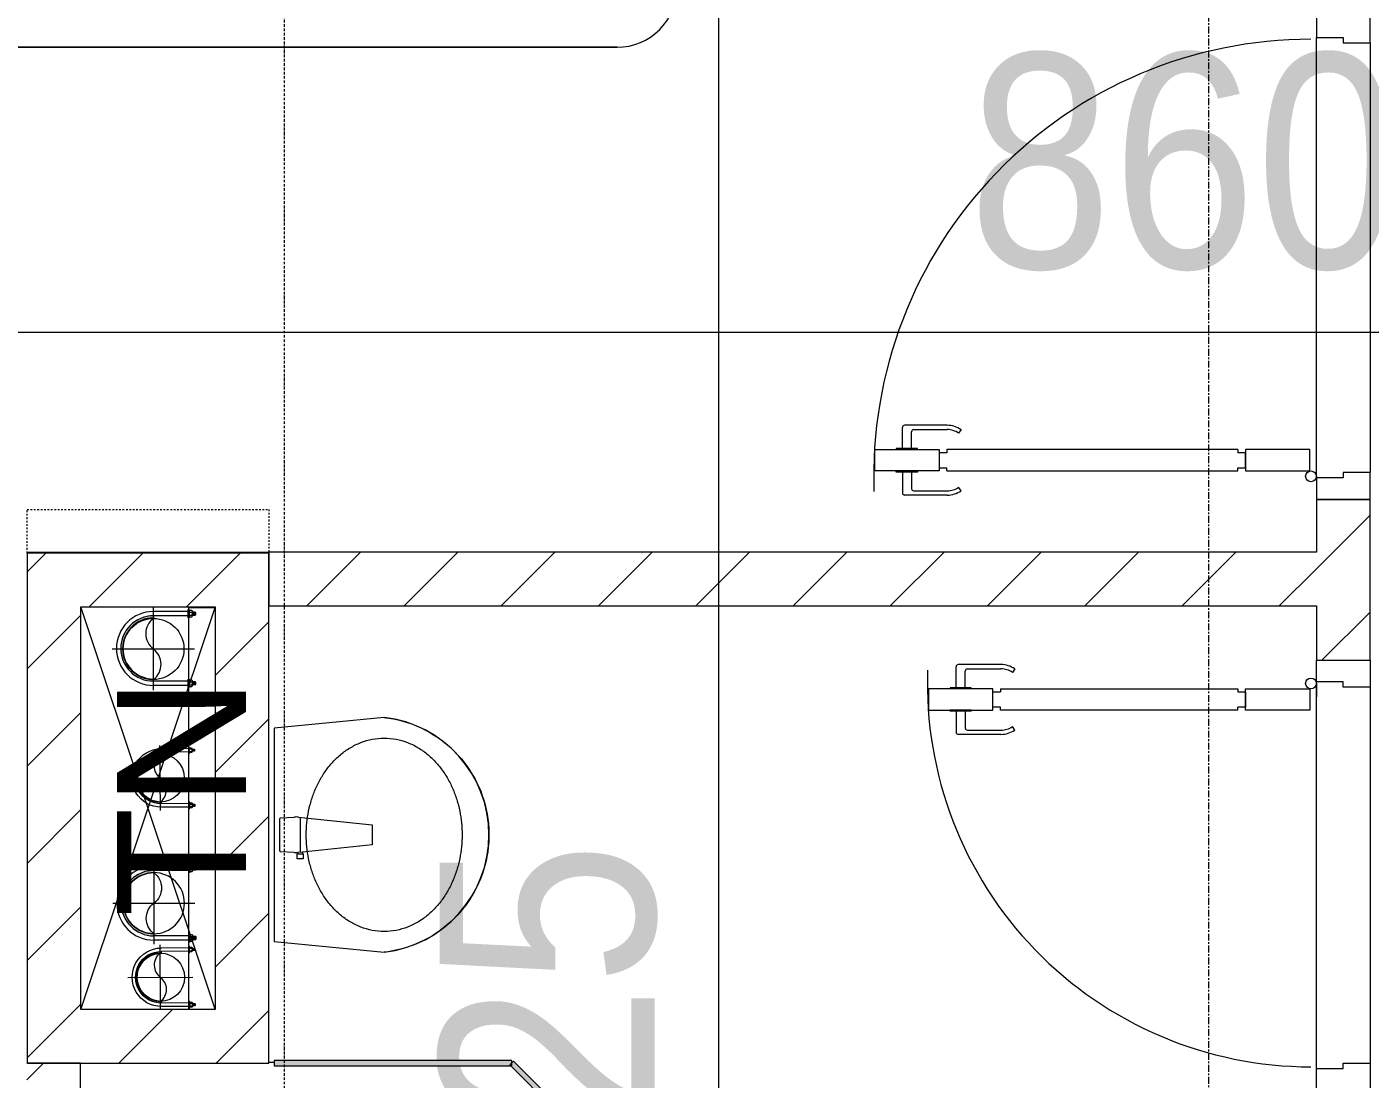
# Model space of a CAD drawing. Header units: millimetres. Extents: x 1591 to 240306, y -15958 to 82755.
# Drawn here: x 57654 to 60154, y 57655 to 59615 of the extents above; entities that cross this region are included whole.
import ezdxf

# ---------------------------------------------------------------- set-up
doc = ezdxf.new("R2010")
doc.units = ezdxf.units.MM
for name, pattern in [('Dash 1_8_', [6.35, 3.175, -3.175]), ('Dash Dot 3_16_', [7.9375, 4.7625, -1.5875, 0, -1.5875]), ('Grid Line', [22.225, 12.7, -3.175, 3.175, -3.175]), ('IMPORT-CENTER _2_', [40.64, 25.4, -5.08, 5.08, -5.08])]:
    doc.linetypes.add(name, pattern=pattern)
for name, color, linetype, lineweight in [('0-1', 7, 'Continuous', 5), ('0-2', 250, 'Continuous', 9), ('A-ANNO-DIMS', 211, 'Continuous', 9), ('A-ANNO-DIMS-160', 211, 'Continuous', 9), ('A-AREA', 32, 'Dash 1_8_', 9), ('A-DETL-GENF-1', 9, 'Continuous', 9), ('A-DOOR-1', 254, 'Continuous', 9), ('A-DOOR-2', 9, 'Continuous', 9), ('A-FLOR-2', 9, 'Continuous', 9), ('A-GLAZ-CURT', 52, 'Continuous', 9), ('A-GLAZ-CURT-1', 254, 'Continuous', 9), ('A-GLAZ-CURT-2', 9, 'Continuous', 9), ('A-WALL-1', 253, 'Continuous', 18), ('A-WALL-2', 9, 'Continuous', 9), ('A-WALL-3', 113, 'Continuous', 18), ('A-WALL-PATT-1', 10, 'Continuous', 9), ('A-WALL-PATT-2', 111, 'Continuous', 9), ('G-ANNO-SYMB-1', 111, 'Dash Dot 3_16_', 18), ('G-ANNO-TEXT-1', 7, 'Continuous', 9), ('G-IMPT-2', 8, 'IMPORT-CENTER _2_', 9), ('G-IMPT-3', 8, 'Continuous', 9), ('I-FURN-1', 254, 'Continuous', 9), ('M-EQPM', 50, 'Continuous', 9), ('P-SANR-FIXT-1', 254, 'Continuous', 9), ('S-GRID-1', 1, 'Grid Line', 9)]:
    doc.layers.add(name, color=color, linetype=linetype, lineweight=lineweight)
doc.styles.add('Arial_8', font='arial_0.ttf', dxfattribs={"height": 240})
doc.styles.add('UTM Avo', font='UTM Avo.ttf', dxfattribs={"width": 0.9, "height": 400})
doc.dimstyles.new('1_Dim_chi_tiet_2_5_1', dxfattribs={"dimscale": 304.8, "dimtxt": 399.720379, "dimasz": 0.629921, "dimexe": 0.524934, "dimexo": 0.0625, "dimgap": 0.052493, "dimtad": 1, "dimdec": 0, "dimrnd": 5, "dimzin": 0, "dimdsep": 46, "dimtxsty": 'UTM Avo', "dimblk1": 'OBLIQUE', "dimblk2": 'OBLIQUE', "dimsah": 1, "dimcen": 0.09, "dimdle": 0.524934, "dimazin": 0, "dimtfac": 1, "dimtdec": 4, "dimtix": 1, "dimtmove": 0, "dimatfit": 3, "dimfxl": 1.049869, "dimfxlon": 1, "dimtvp": 1, "dimtolj": 1, "dimtzin": 0, "dimarcsym": 2})
pattern_1 = [(45, (0, 0), (-90.50967, 90.50967), [])]
pattern_2 = [(45, (11001.35, 0), (-90.50967, 90.50967), [])]

# ---------------------------------------------------------------- blocks, each defined once
blk = doc.blocks.new('DOOR_CW_01 CANH MO-PANEL KINH - DIW_01-900x2200-CỬA GỖ VÂN LAMINATE-553393-TKCS_MB TẦNG 3-4')
at = {"layer": 'A-DETL-GENF-1'}
for p, q in [((-397, 872), (-357, 872)), ((-397, 752), (-397, 872)), ((-357, 872), (-357, 752)), ((-399, 831.8), (-397, 831.8)), ((-399, 792.2), (-399, 831.8)), ((-397, 792.2), (-397, 831.8)), ((-357, 792.2), (-357, 831.8)), ((-355, 831.8), (-357, 831.8)), ((-355, 792.2), (-355, 831.8)), ((-442, 737), (-442, 816.5)), ((-399, 820.5), (-438, 820.5)), ((-399, 803.5), (-430, 803.5)), ((-355, 820.5), (-316, 820.5)), ((-355, 803.5), (-324, 803.5)), ((-312, 737), (-312, 816.5)), ((-434, 799.5), (-434, 737)), ((-397, 792.2), (-399, 792.2)), ((-357, 792.2), (-355, 792.2)), ((-320, 799.5), (-320, 737)), ((-357, 752), (-397, 752)), ((-363, 752), (-391, 752)), ((-391, 752), (-391, 738)), ((-363, 738), (-363, 752)), ((-397, 738), (-391, 738)), ((-397, 738), (-397, 196)), ((-357, 738), (-363, 738)), ((-357, 196), (-357, 738)), ((-433.9, 711.2), (-427.3, 715.8)), ((-320.1, 711.2), (-326.7, 715.8)), ((-397, 196), (-391, 196)), ((-357, 182), (-397, 182)), ((-397, 182), (-397, 62)), ((-391, 196), (-391, 182)), ((-391, 182), (-363, 182)), ((-357, 196), (-363, 196)), ((-363, 182), (-363, 196)), ((-357, 62), (-357, 182)), ((-397, 62), (-357, 62))]:
    blk.add_line(p, q, dxfattribs=at)
blk.add_circle((-407, 60), 10, dxfattribs=at)
for centre, radius, start, end in [((-407, 60), 814, 360, 92), ((-438, 816.5), 4, 90, 180), ((-430, 799.5), 4, 90, 180), ((-324, 799.5), 4, 360, 90), ((-316, 816.5), 4, 0, 90), ((-397, 737), 45, 180, 215), ((-397, 737), 37, 180, 215), ((-357, 737), 37, 325, 0), ((-357, 737), 45, 325, 0)]:
    blk.add_arc(centre, radius, start, end, dxfattribs=at)
at = {"layer": 'A-DOOR-2'}
for p, q in [((-410, 50), (-450, 50)), ((-450, 50), (-450, -50)), ((-410, 0), (-410, 50)), ((-407, 50), (-382, 50)), ((450, 50), (410, 50)), ((410, 50), (410, 0)), ((450, -50), (450, 50)), ((-400, 0), (-410, 0)), ((-400, -50), (-400, 0)), ((410, 0), (400, 0)), ((400, 0), (400, -50)), ((-450, -50), (-400, -50)), ((400, -50), (450, -50))]:
    blk.add_line(p, q, dxfattribs=at)
blk = doc.blocks.new('DOOR_CW_01 CANH MO-PANEL KINH - DIG_02-800x2200-CỬA NHÔM KÍNH-V108-TKCS_MB TẦNG 3-4')
at = {"layer": 'A-DETL-GENF-1'}
for p, q in [((-347, -182), (-347, -62)), ((-347, -62), (-307, -62)), ((-307, -62), (-307, -182)), ((-307, -182), (-347, -182)), ((-347, -196), (-341, -196)), ((-347, -638), (-347, -196)), ((-341, -196), (-341, -182)), ((-341, -182), (-313, -182)), ((-313, -182), (-313, -196)), ((-307, -196), (-313, -196)), ((-307, -196), (-307, -638)), ((-383.9, -611.2), (-377.3, -615.8)), ((-270.1, -611.2), (-276.7, -615.8)), ((-392, -637), (-392, -716.5)), ((-384, -699.5), (-384, -637)), ((-347, -638), (-341, -638)), ((-341, -652), (-341, -638)), ((-307, -638), (-313, -638)), ((-313, -638), (-313, -652)), ((-270, -699.5), (-270, -637)), ((-262, -637), (-262, -716.5)), ((-307, -652), (-347, -652)), ((-347, -652), (-347, -772)), ((-313, -652), (-341, -652)), ((-307, -772), (-307, -652)), ((-349, -692.2), (-349, -731.8)), ((-347, -692.2), (-349, -692.2)), ((-347, -692.2), (-347, -731.8)), ((-307, -692.2), (-307, -731.8)), ((-307, -692.2), (-305, -692.2)), ((-305, -692.2), (-305, -731.8)), ((-349, -720.5), (-388, -720.5)), ((-349, -703.5), (-380, -703.5)), ((-305, -703.5), (-274, -703.5)), ((-305, -720.5), (-266, -720.5)), ((-349, -731.8), (-347, -731.8)), ((-305, -731.8), (-307, -731.8)), ((-347, -772), (-307, -772))]:
    blk.add_line(p, q, dxfattribs=at)
blk.add_circle((-357, -60), 10, dxfattribs=at)
for centre, radius, start, end in [((-357, -60), 714, 268, 0), ((-347, -637), 45, 145, 180), ((-347, -637), 37, 145, 180), ((-307, -637), 37, 0, 35), ((-307, -637), 45, 360, 35), ((-380, -699.5), 4, 180, 270), ((-274, -699.5), 4, 270, 0), ((-388, -716.5), 4, 180, 270), ((-266, -716.5), 4, 270, 0)]:
    blk.add_arc(centre, radius, start, end, dxfattribs=at)
at = {"layer": 'A-DOOR-2'}
for p, q in [((-400, -50), (-400, 50)), ((-400, 50), (-350, 50)), ((-350, 50), (-350, 0)), ((350, 0), (350, 50)), ((350, 50), (400, 50)), ((400, 50), (400, -50)), ((-360, 0), (-360, -50)), ((-350, 0), (-360, 0)), ((360, 0), (350, 0)), ((360, -50), (360, 0)), ((-360, -50), (-400, -50)), ((-357, -50), (-332, -50)), ((400, -50), (360, -50))]:
    blk.add_line(p, q, dxfattribs=at)
blk = doc.blocks.new('GIUONG NGU-2TAB-1600x2000 - GIUONG NGU-2TAB-1600x2000-901192-TKCS_MB TẦNG 3-4')
at = {"layer": 'I-FURN-1'}
for p, q in [((569.6, 2050), (1997.1, 2050)), ((1997.1, 2050), (569.6, 2050))]:
    blk.add_line(p, q, dxfattribs=at)
blk.add_arc((569.6, 1938.9), 111.1, 90, 180, dxfattribs=at)
blk.add_arc((569.6, 1938.9), 111.1, 90, 180, dxfattribs=at)
blk = doc.blocks.new('bonruatreo - Chậu rửa-V112-TKCS_MB TẦNG 3-4')
at = {"layer": 'P-SANR-FIXT-1'}
for p, q in [((198.4, 0), (-198.4, 0)), ((165, 0), (-165, 0)), ((218.6, -205), (198.4, 0)), ((-198.4, 0), (-218.6, -205)), ((-33, -37.3), (-31.4, -12.2)), ((-30.2, -11), (30.2, -11)), ((31.4, -12.2), (33, -37.3)), ((-44.7, -42.8), (-35.6, -42.8)), ((-44.7, -54.2), (-44.7, -42.8)), ((-35.6, -42.8), (-35.6, -44.2)), ((-35.6, -44.2), (-33.1, -44.2)), ((-35.6, -44.2), (-35.6, -52.9)), ((-32.2, -52.9), (-33.1, -44.2)), ((32.7, -48.5), (-32.7, -48.5)), ((33, -45.4), (18.5, -182.5)), ((-35.6, -54.2), (-44.7, -54.2)), ((-35.6, -52.9), (-35.6, -54.2)), ((-32.2, -52.9), (-35.6, -52.9)), ((-18.5, -182.5), (-32.2, -52.9)), ((18.5, -182.5), (-18.5, -182.5))]:
    blk.add_line(p, q, dxfattribs=at)
at = {"layer": 'P-SANR-FIXT-1', "flags": 128}
blk.add_lwpolyline([(218.6, -205), (217.4, -213.7), (215.9, -222.4), (214, -231), (211.8, -239.5), (209.3, -247.9), (206.4, -256.2), (203.2, -264.4), (199.6, -272.5), (195.8, -280.4), (191.6, -288.1), (187.1, -295.7), (182.3, -303.1), (177.3, -310.3), (171.9, -317.3), (166.3, -324.1), (160.4, -330.6), (154.2, -336.9), (147.8, -342.9), (141.2, -348.7), (134.3, -354.2), (127.3, -359.4), (120, -364.4), (112.5, -369), (104.9, -373.4), (97.1, -377.4), (89.1, -381.2), (81, -384.6), (72.7, -387.6), (64.4, -390.4), (55.9, -392.8), (47.3, -394.8), (38.7, -396.6), (30, -397.9), (21.3, -399), (12.5, -399.6), (3.7, -400), (-5.1, -399.9), (-13.9, -399.6), (-22.6, -398.8), (-31.4, -397.8), (-40.1, -396.3), (-48.7, -394.5), (-57.2, -392.4), (-65.7, -390), (-74, -387.2), (-82.2, -384.1), (-90.3, -380.6), (-98.3, -376.8), (-106.1, -372.7), (-113.7, -368.3), (-121.1, -363.6), (-128.4, -358.7), (-135.4, -353.4), (-142.2, -347.8), (-148.8, -342), (-155.2, -335.9), (-161.3, -329.6), (-167.2, -323), (-172.8, -316.2), (-178.1, -309.2), (-183.1, -302), (-187.8, -294.6), (-192.2, -287), (-196.4, -279.2), (-200.2, -271.3), (-203.7, -263.2), (-206.8, -255), (-209.7, -246.6), (-212.2, -238.2), (-214.3, -229.7), (-216.1, -221.1), (-217.6, -212.4), (-218.6, -205)], dxfattribs=at)
at = {"layer": 'P-SANR-FIXT-1'}
for centre, radius, start, end in [((-30.1, -12.3), 1.3, 91.2278, 176.4003), ((30.1, -12.3), 1.3, 3.5997, 88.7722), ((5.5, -41.4), 38.7, 173.966, 184.1457), ((-5.5, -41.4), 38.7, 353.966, 6.034), ((0, -180), 220, 186.525, 353.475)]:
    blk.add_arc(centre, radius, start, end, dxfattribs=at)
for points in [[(-180, -205), (-180, -197.6), (-178.6, -182.7), (-172.4, -161.2), (-162.5, -141.1), (-149.4, -123), (-133.8, -107), (-116.1, -93.4), (-96.9, -82.1), (-76.5, -73.2), (-55.2, -66.5), (-33.3, -62.1), (-11.2, -59.9), (11.1, -59.9), (33.3, -62.1), (55.2, -66.5), (76.5, -73.2), (96.9, -82.1), (116.1, -93.4), (133.8, -107.1), (149.5, -123), (162.5, -141.2), (172.4, -161.2), (178.6, -182.7), (180, -197.6), (180, -205)], [(180, -205), (180, -212.4), (178.6, -227.3), (172.4, -248.8), (162.5, -268.8), (149.5, -287), (133.8, -302.9), (116.1, -316.6), (96.9, -327.9), (76.5, -336.8), (55.2, -343.5), (33.3, -347.9), (11.1, -350.1), (-11.2, -350.1), (-33.3, -347.9), (-55.2, -343.5), (-76.5, -336.8), (-96.9, -327.9), (-116.1, -316.6), (-133.8, -303), (-149.4, -287), (-162.5, -268.9), (-172.4, -248.8), (-178.6, -227.3), (-180, -212.4), (-180, -205)]]:
    blk.add_open_spline(points, degree=3, dxfattribs=at)
blk = doc.blocks.new('System Panel - Glazed-580253-TKCS_MB TẦNG 3-4')
at = {"layer": 'A-GLAZ-CURT'}
blk.add_hatch(color=256, dxfattribs=at).paths.add_polyline_path([(-352.2, -5), (352.2, -5), (352.2, 5), (-352.2, 5)])
at = {"layer": 'A-GLAZ-CURT-2'}
for p, q in [((352.2, 5), (-352.2, 5)), ((-352.2, 5), (-352.2, -5)), ((352.2, -5), (352.2, 5)), ((-352.2, -5), (352.2, -5))]:
    blk.add_line(p, q, dxfattribs=at)
blk = doc.blocks.new('System Panel - Glazed-901204-TKCS_MB TẦNG 3-4')
at = {"layer": 'A-GLAZ-CURT'}
blk.add_hatch(color=256, dxfattribs=at).paths.add_polyline_path([(-221.2, -5), (221.2, -5), (221.2, 5), (-221.2, 5)])
at = {"layer": 'A-GLAZ-CURT-2'}
for p, q in [((221.2, 5), (-221.2, 5)), ((-221.2, 5), (-221.2, -5)), ((221.2, -5), (221.2, 5)), ((-221.2, -5), (221.2, -5))]:
    blk.add_line(p, q, dxfattribs=at)
blk = doc.blocks.new('NCV_TKTC_TANG 3 - 4_rvt-2-TKCS_MB TẦNG 3-4')
at = {"layer": 'A-WALL-PATT-1'}
h = blk.add_hatch(dxfattribs=at)
h.set_pattern_fill('FP_1', color=256, style=0, pattern_type=2)
h.set_pattern_definition(pattern_1)
h.paths.add_polyline_path([(49141.4, 56836.9), (49152.6, 56836.9), (49152.6, 57635.3), (49052.6, 57635.3), (49052.6, 56836.9)])
h.paths.add_polyline_path([(49052.6, 58435.3), (49152.6, 58435.3), (49152.6, 58734.9), (49052.6, 58734.9), (49052.6, 58536.9)])
h.paths.add_polyline_path([(49052.6, 59634.9), (49152.6, 59634.9), (49152.6, 59936.9), (49052.6, 59936.9)])
h.paths.add_polyline_path([(49052.6, 60136.9), (49152.6, 60136.9), (49152.6, 60534.9), (49052.6, 60534.9)])
h.paths.add_polyline_path([(49052.6, 61434.9), (49152.6, 61434.9), (49152.6, 61636.9), (49052.6, 61636.9)])
h = blk.add_hatch(dxfattribs=at)
h.set_pattern_fill('FP_1', color=256, style=0, pattern_type=2)
h.set_pattern_definition(pattern_1)
h.paths.add_polyline_path([(49052.6, 58536.9), (49052.6, 58636.9), (47102.6, 58636.9), (47102.6, 58536.9), (48054.6, 58536.9)])
h = blk.add_hatch(dxfattribs=at)
h.set_pattern_fill('FP_1', color=256, style=0, pattern_type=2)
h.set_pattern_definition(pattern_1)
h.paths.add_polyline_path([(46752.6, 56836.9), (46752.6, 57684.9), (46652.6, 57684.9), (46652.6, 56836.9)])
at = {"layer": 'A-FLOR-2'}
for p, q in [((49052.6, 58774.9), (49052.6, 59594.9)), ((49152.6, 59584.9), (49152.6, 58784.9)), ((46652.6, 58636.9), (47102.6, 58636.9)), ((49152.6, 58385.3), (49152.6, 57685.3)), ((47103, 57686.9), (47112.6, 57686.9))]:
    blk.add_line(p, q, dxfattribs=at)
at = {"layer": 'A-WALL-1'}
for p, q in [((49152.6, 58734.9), (49052.6, 58734.9)), ((49052.6, 58734.9), (49052.6, 58636.9)), ((49152.6, 58435.3), (49152.6, 58734.9)), ((49052.6, 58636.9), (47102.6, 58636.9)), ((47102.6, 58636.9), (47102.6, 58536.9)), ((47102.6, 58536.9), (49052.6, 58536.9)), ((49052.6, 58536.9), (49052.6, 58435.3)), ((49052.6, 58435.3), (49152.6, 58435.3)), ((46752.6, 57684.9), (46652.6, 57684.9)), ((46752.6, 56836.9), (46752.6, 57684.9))]:
    blk.add_line(p, q, dxfattribs=at)
at = {"layer": 'A-WALL-2'}
for p, q in [((49052.6, 58774.9), (49052.6, 59594.9)), ((49152.6, 59584.9), (49152.6, 58784.9)), ((49052.6, 57675.3), (49052.6, 58395.3)), ((49152.6, 58385.3), (49152.6, 57685.3))]:
    blk.add_line(p, q, dxfattribs=at)
at = {"layer": 'A-DOOR-1'}
for name, p, rotation in [('DOOR_CW_01 CANH MO-PANEL KINH - DIW_01-900x2200-CỬA GỖ VÂN LAMINATE-553393-TKCS_MB TẦNG 3-4', (49102.6, 59184.9), 90.00000000000092), ('DOOR_CW_01 CANH MO-PANEL KINH - DIG_02-800x2200-CỬA NHÔM KÍNH-V108-TKCS_MB TẦNG 3-4', (49102.6, 58035.3), 270.0000000000009)]:
    blk.add_blockref(name, p, dxfattribs=dict(at, rotation=rotation))
at = {"layer": 'A-GLAZ-CURT-1'}
for name, p, rotation in [('System Panel - Glazed-901204-TKCS_MB TẦNG 3-4', (47333.7, 57685.3), 180), ('System Panel - Glazed-580253-TKCS_MB TẦNG 3-4', (47803.9, 57436.3), 135.0000000000004)]:
    blk.add_blockref(name, p, dxfattribs=dict(at, rotation=rotation))
at = {"layer": 'I-FURN-1', "rotation": 180}
blk.add_blockref('GIUONG NGU-2TAB-1600x2000 - GIUONG NGU-2TAB-1600x2000-901192-TKCS_MB TẦNG 3-4', (48320.9, 61626.9), dxfattribs=at)
at = {"layer": 'P-SANR-FIXT-1', "rotation": 90.00000000000044}
blk.add_blockref('bonruatreo - Chậu rửa-V112-TKCS_MB TẦNG 3-4', (47112.6, 58110.3), dxfattribs=at)
blk = doc.blocks.new('TKTC_XREF_251221_MB TANG 2-7 - TKTC_XREF_260130_MB TANG 2-5_dwg_$cc-4746802-TKCS_MB TẦNG 3-4')
at = {"layer": 'G-IMPT-2'}
for p, q in [((0, -0.673), (0, 0.673)), ((-0.673, 0), (0.673, 0))]:
    blk.add_line(p, q, dxfattribs=at)
at = {"layer": 'M-EQPM'}
blk.add_circle((0, 0), 0.5, dxfattribs=at)
for centre, radius, start, end in [((0, 0), 0.5, 90, 270), ((0.188, 0.25), 0.313, 126.8699, 233.1301), ((-0.188, -0.25), 0.313, 306.8699, 53.1301)]:
    blk.add_arc(centre, radius, start, end, dxfattribs=at)
blk = doc.blocks.new('TKTC_XREF_251221_MB TANG 2-7 - TKTC_XREF_260130_MB TANG 2-5_dwg_CUM U_DN100-4746799-TKCS_MB TẦNG 3-4')
at = {"layer": 'G-IMPT-3'}
blk.add_hatch(color=256, dxfattribs=at).paths.add_polyline_path([(0, 61), (15.8, 58.9), (30.5, 52.8), (43.1, 43.1), (52.8, 30.5), (58.9, 15.8), (61, 0), (58.9, -15.8), (52.8, -30.5), (43.1, -43.1), (30.5, -52.8), (15.8, -58.9), (0, -61), (0, -57), (14.8, -55.1), (28.5, -49.4), (40.3, -40.3), (49.4, -28.5), (55.1, -14.8), (57, 0), (55.1, 14.8), (49.4, 28.5), (40.3, 40.3), (28.5, 49.4), (14.8, 55.1), (0, 57)])
for p, q in [((-79.1, 66.6), (-79.1, 63.4)), ((-76.6, 66.6), (-76.6, 63.4)), ((-74.6, 66.6), (-74.6, 63.4)), ((-72.7, 69.3), (-72.7, 60.7)), ((-66.9, 67.9), (-71.7, 67.9)), ((-65, 69), (0, 69)), ((-66.9, 62.1), (-71.7, 62.1)), ((-72.7, -60.7), (-72.7, -69.3)), ((-66.9, -62.1), (-71.7, -62.1)), ((-79.1, -63.4), (-79.1, -66.6)), ((-76.6, -63.4), (-76.6, -66.6)), ((-74.6, -63.4), (-74.6, -66.6)), ((-66.9, -67.9), (-71.7, -67.9)), ((-65, -69), (0, -69))]:
    blk.add_line(p, q, dxfattribs=at)
at = {"layer": 'G-IMPT-3', "flags": 128}
for points in [[(-72.7, 67.6), (-78.1, 67.6), (-78.1, 62.4), (-72.7, 62.4)], [(-71.7, 59.2), (-66.9, 59.2), (-66.9, 70.8), (-71.7, 70.8)], [(-66.9, 70.8), (-66.9, 72.7), (-65, 72.7), (-65, 57.3), (-66.9, 57.3), (-66.9, 59.2)], [(-65, 61), (0, 61), (0, 57)], [(-72.7, -62.4), (-78.1, -62.4), (-78.1, -67.6), (-72.7, -67.6)], [(-71.7, -70.8), (-66.9, -70.8), (-66.9, -59.2), (-71.7, -59.2)], [(-66.9, -59.2), (-66.9, -57.3), (-65, -57.3), (-65, -72.7), (-66.9, -72.7), (-66.9, -70.8)], [(-65, -61), (0, -61), (0, -57)]]:
    blk.add_lwpolyline(points, dxfattribs=at)
at = {"layer": 'G-IMPT-3'}
for centre, radius, start, end in [((-78.1, 66.6), 0.96, 90, 180), ((-78.1, 63.4), 0.96, 180, 270), ((-71.1, 69.3), 1.56, 112.6199, 247.3801), ((-67.9, 65), 4.8, 143.1301, 216.8699), ((0, 0), 69, 270, 90), ((-71.1, 60.7), 1.56, 112.6199, 247.3801), ((0, 0), 61, 270, 90), ((0, 0), 57, 270, 90), ((-78.1, -63.4), 0.96, 90, 180), ((-71.1, -60.7), 1.56, 112.6199, 247.3801), ((-67.9, -65), 4.8, 143.1301, 216.8699), ((-78.1, -66.6), 0.96, 180, 270), ((-71.1, -69.3), 1.56, 112.6199, 247.3801)]:
    blk.add_arc(centre, radius, start, end, dxfattribs=at)
blk = doc.blocks.new('TKTC_XREF_251221_MB TANG 2-7 - TKTC_XREF_260130_MB TANG 2-5_dwg_$cc-4746807-TKCS_MB TẦNG 3-4')
at = {"layer": 'G-IMPT-2'}
for p, q in [((0, -0.673), (0, 0.673)), ((-0.673, 0), (0.673, 0))]:
    blk.add_line(p, q, dxfattribs=at)
at = {"layer": 'M-EQPM'}
blk.add_circle((0, 0), 0.5, dxfattribs=at)
for centre, radius, start, end in [((0, 0), 0.5, 90, 270), ((0.188, 0.25), 0.313, 126.8699, 233.1301), ((-0.188, -0.25), 0.313, 306.8699, 53.1301)]:
    blk.add_arc(centre, radius, start, end, dxfattribs=at)
blk = doc.blocks.new('TKTC_XREF_251221_MB TANG 2-7 - TKTC_XREF_260130_MB TANG 2-5_dwg_CUM U_DN100-4746796-TKCS_MB TẦNG 3-4')
at = {"layer": 'G-IMPT-3'}
blk.add_hatch(color=256, dxfattribs=at).paths.add_polyline_path([(0, 61), (0, 57), (14.8, 55.1), (28.5, 49.4), (40.3, 40.3), (49.4, 28.5), (55.1, 14.8), (57, 0), (55.1, -14.8), (49.4, -28.5), (40.3, -40.3), (28.5, -49.4), (14.8, -55.1), (0, -57), (0, -61), (15.8, -58.9), (30.5, -52.8), (43.1, -43.1), (52.8, -30.5), (58.9, -15.8), (61, 0), (58.9, 15.8), (52.8, 30.5), (43.1, 43.1), (30.5, 52.8), (15.8, 58.9)])
for p, q in [((-79.1, 66.6), (-79.1, 63.4)), ((-76.6, 66.6), (-76.6, 63.4)), ((-74.6, 66.6), (-74.6, 63.4)), ((-72.7, 69.3), (-72.7, 60.7)), ((-66.9, 67.9), (-71.7, 67.9)), ((-66.9, 62.1), (-71.7, 62.1)), ((-65, 69), (0, 69)), ((-79.1, -63.4), (-79.1, -66.6)), ((-76.6, -63.4), (-76.6, -66.6)), ((-74.6, -63.4), (-74.6, -66.6)), ((-72.7, -60.7), (-72.7, -69.3)), ((-66.9, -62.1), (-71.7, -62.1)), ((-66.9, -67.9), (-71.7, -67.9)), ((-65, -69), (0, -69))]:
    blk.add_line(p, q, dxfattribs=at)
at = {"layer": 'G-IMPT-3', "flags": 128}
for points in [[(-72.7, 67.6), (-78.1, 67.6), (-78.1, 62.4), (-72.7, 62.4)], [(-71.7, 59.2), (-66.9, 59.2), (-66.9, 70.8), (-71.7, 70.8)], [(-66.9, 70.8), (-66.9, 72.7), (-65, 72.7), (-65, 57.3), (-66.9, 57.3), (-66.9, 59.2)], [(-65, 61), (0, 61), (0, 57)], [(-72.7, -62.4), (-78.1, -62.4), (-78.1, -67.6), (-72.7, -67.6)], [(-71.7, -70.8), (-66.9, -70.8), (-66.9, -59.2), (-71.7, -59.2)], [(-66.9, -59.2), (-66.9, -57.3), (-65, -57.3), (-65, -72.7), (-66.9, -72.7), (-66.9, -70.8)], [(-65, -61), (0, -61), (0, -57)]]:
    blk.add_lwpolyline(points, dxfattribs=at)
at = {"layer": 'G-IMPT-3'}
for centre, radius, start, end in [((-78.1, 66.6), 0.96, 90, 180), ((-78.1, 63.4), 0.96, 180, 270), ((-71.1, 69.3), 1.56, 112.6199, 247.3801), ((-67.9, 65), 4.8, 143.1301, 216.8699), ((-71.1, 60.7), 1.56, 112.6199, 247.3801), ((0, 0), 69, 270, 90), ((0, 0), 61, 270, 90), ((0, 0), 57, 270, 90), ((-78.1, -63.4), 0.96, 90, 180), ((-78.1, -66.6), 0.96, 180, 270), ((-71.1, -60.7), 1.56, 112.6199, 247.3801), ((-67.9, -65), 4.8, 143.1301, 216.8699), ((-71.1, -69.3), 1.56, 112.6199, 247.3801)]:
    blk.add_arc(centre, radius, start, end, dxfattribs=at)
blk = doc.blocks.new('TKTC_XREF_251221_MB TANG 2-7 - TKTC_XREF_260130_MB TANG 2-5_dwg_$cc-4746806-TKCS_MB TẦNG 3-4')
at = {"layer": 'G-IMPT-2'}
for p, q in [((0, -0.673), (0, 0.673)), ((-0.673, 0), (0.673, 0))]:
    blk.add_line(p, q, dxfattribs=at)
at = {"layer": 'M-EQPM'}
blk.add_circle((0, 0), 0.5, dxfattribs=at)
for centre, radius, start, end in [((0, 0), 0.5, 90, 270), ((0.188, 0.25), 0.313, 126.8699, 233.1301), ((-0.188, -0.25), 0.313, 306.8699, 53.1301)]:
    blk.add_arc(centre, radius, start, end, dxfattribs=at)
blk = doc.blocks.new('TKTC_XREF_251221_MB TANG 2-7 - TKTC_XREF_260130_MB TANG 2-5_dwg_$cc-V64-TKCS_MB TẦNG 3-4')
at = {"layer": 'G-IMPT-2'}
for p, q in [((0, -0.669), (0, 0.673)), ((-0.673, 0), (0.673, 0))]:
    blk.add_line(p, q, dxfattribs=at)
at = {"layer": 'M-EQPM'}
blk.add_circle((0, 0), 0.5, dxfattribs=at)
for centre, radius, start, end in [((0, 0), 0.5, 90, 270), ((0.188, 0.25), 0.313, 126.8699, 233.1301), ((-0.188, -0.25), 0.313, 306.8699, 53.1301)]:
    blk.add_arc(centre, radius, start, end, dxfattribs=at)
blk = doc.blocks.new('TKTC_XREF_251221_MB TANG 2-7 - TKTC_XREF_251221_MB TANG 2-7-2039446-TKCS_MB TẦNG 3-4')
at = {"layer": 'M-EQPM'}
for p, q in [((13301.5, 41296.8), (13350.4, 41296.5)), ((13301.5, 40547.9), (13301.5, 41296.8))]:
    blk.add_line(p, q, dxfattribs=at)
for name, p, xscale, yscale, zscale, rotation in [('TKTC_XREF_251221_MB TANG 2-7 - TKTC_XREF_260130_MB TANG 2-5_dwg_$cc-4746807-TKCS_MB TẦNG 3-4', (13235.6, 41219.5), 113.7150000000092, 113.7150000000092, 113.7150000000092, 0.04476088158440977), ('TKTC_XREF_251221_MB TANG 2-7 - TKTC_XREF_260130_MB TANG 2-5_dwg_CUM U_DN100-4746796-TKCS_MB TẦNG 3-4', (13235.6, 41220.4), 0.9975000000000005, 0.9975000000000005, 0.9975000000000005, 180.0467435561312), ('TKTC_XREF_251221_MB TANG 2-7 - TKTC_XREF_260130_MB TANG 2-5_dwg_$cc-4746802-TKCS_MB TẦNG 3-4', (13248.1, 40979.3), 90.0000000000512, 90.0000000000512, 90.0000000000512, 0.419778997776333), ('TKTC_XREF_251221_MB TANG 2-7 - TKTC_XREF_260130_MB TANG 2-5_dwg_CUM U_DN100-4746796-TKCS_MB TẦNG 3-4', (13236.4, 40746.1), 0.9974999999999966, 0.9974999999999966, 0.9974999999999966, 180.0467435564899), ('TKTC_XREF_251221_MB TANG 2-7 - TKTC_XREF_260130_MB TANG 2-5_dwg_$cc-V64-TKCS_MB TẦNG 3-4', (13248.5, 40608.1), 90.0000000000512, 90.0000000000512, 90.0000000000512, 0.419778997776333)]:
    blk.add_blockref(name, p, dxfattribs=dict(xscale=xscale, yscale=yscale, zscale=zscale, rotation=rotation))
at = {"extrusion": (0, 0, -1)}
for name, p, xscale, yscale, zscale, rotation in [('TKTC_XREF_251221_MB TANG 2-7 - TKTC_XREF_260130_MB TANG 2-5_dwg_CUM U_DN100-4746799-TKCS_MB TẦNG 3-4', (-13250, 40979.3), 0.7894736842105242, 0.7894736842105242, -0.7894736842105241, 359.5802210006287), ('TKTC_XREF_251221_MB TANG 2-7 - TKTC_XREF_260130_MB TANG 2-5_dwg_$cc-4746806-TKCS_MB TẦNG 3-4', (-13236.4, 40746.1), 113.7150000000092, 113.7150000000092, -113.7150000000092, 179.9532564459116), ('TKTC_XREF_251221_MB TANG 2-7 - TKTC_XREF_260130_MB TANG 2-5_dwg_CUM U_DN100-4746799-TKCS_MB TẦNG 3-4', (-13250.4, 40608.1), 0.7894736842105242, 0.7894736842105242, -0.7894736842105241, 359.5802210006287)]:
    blk.add_blockref(name, p, dxfattribs=dict(at, xscale=xscale, yscale=yscale, zscale=zscale, rotation=rotation))
blk = doc.blocks.new('DIMBLOCK331-TKCS_MB TẦNG 3-4')
at = {"layer": 'A-ANNO-DIMS-160'}
for p, q in [((58942.1, 53351.9), (58942.1, 61796.9)), ((58622.1, 61636.9), (59102.1, 61636.9)), ((58942.1, 61636.9), (58622.1, 61636.9)), ((59262.1, 53511.9), (58782.1, 53511.9)), ((58942.1, 53511.9), (59262.1, 53511.9))]:
    blk.add_line(p, q, dxfattribs=at)
at = {"layer": 'A-ANNO-DIMS-160', "lineweight": 25}
for p, q in [((58942.1, 61636.9), (58846.1, 61732.9)), ((58942.1, 61636.9), (59038.1, 61540.9)), ((58942.1, 53511.9), (58846.1, 53607.9)), ((58942.1, 53511.9), (59038.1, 53415.9))]:
    blk.add_line(p, q, dxfattribs=at)
at = {"layer": 'A-ANNO-DIMS-160', "color": 0, "insert": (58422.4, 57026.7), "char_height": 400, "width": 1314.636, "attachment_point": 1, "rotation": 90, "line_spacing_factor": 1.110334, "style": 'UTM Avo'}
blk.add_mtext('8125', dxfattribs=at)
blk = doc.blocks.new('_Oblique')
at = {"color": 0, "linetype": 'ByBlock', "lineweight": -2}
blk.add_line((-0.5, -0.5), (0.5, 0.5), dxfattribs=at)
blk = doc.blocks.new('DIMBLOCK334-TKCS_MB TẦNG 3-4')
at = {"layer": 'A-ANNO-DIMS-160'}
for p, q in [((55653.9, 58725.9), (55653.9, 59205.9)), ((64253.9, 58725.9), (64253.9, 59205.9)), ((64413.9, 59045.9), (55493.9, 59045.9)), ((55653.9, 59045.9), (55653.9, 58725.9)), ((64253.9, 59045.9), (64253.9, 58725.9))]:
    blk.add_line(p, q, dxfattribs=at)
at = {"layer": 'A-ANNO-DIMS-160', "lineweight": 25}
for p, q in [((55653.9, 59045.9), (55749.9, 59141.9)), ((64253.9, 59045.9), (64349.9, 59141.9)), ((55653.9, 59045.9), (55557.9, 58949.9)), ((64253.9, 59045.9), (64157.9, 58949.9))]:
    blk.add_line(p, q, dxfattribs=at)
at = {"layer": 'A-ANNO-DIMS-160', "color": 0, "insert": (59406.1, 59565.5), "char_height": 400, "width": 1314.636, "attachment_point": 1, "line_spacing_factor": 1.110334, "style": 'UTM Avo'}
blk.add_mtext('8600', dxfattribs=at)

msp = doc.modelspace()

# ---------------------------------------------------------------- hatches: boundary and pattern name
at = {"layer": 'A-WALL-PATT-2'}
h = msp.add_hatch(dxfattribs=at)
h.set_pattern_fill('FP_1', color=256, style=0, pattern_type=2)
h.set_pattern_definition(pattern_2)
h.paths.add_polyline_path([(57754.3, 57684.9), (57754.3, 58634.9), (57654.3, 58634.9), (57654.3, 57684.9)])
h = msp.add_hatch(dxfattribs=at)
h.set_pattern_fill('FP_1', color=256, style=0, pattern_type=2)
h.set_pattern_definition(pattern_2)
h.paths.add_polyline_path([(57754.3, 58534.9), (58104.3, 58534.9), (58104.3, 58634.9), (57754.3, 58634.9), (57754.3, 58537.2)])
h = msp.add_hatch(dxfattribs=at)
h.set_pattern_fill('FP_1', color=256, style=0, pattern_type=2)
h.set_pattern_definition(pattern_2)
h.paths.add_polyline_path([(58104.3, 57784.9), (58104.3, 58534.9), (58004.3, 58534.9), (58004.3, 57784.9)])
h = msp.add_hatch(dxfattribs=at)
h.set_pattern_fill('FP_1', color=256, style=0, pattern_type=2)
h.set_pattern_definition(pattern_2)
h.paths.add_polyline_path([(58104.3, 57684.9), (58104.3, 57784.9), (57754.3, 57784.9), (57754.3, 57684.9), (57846.9, 57684.9)])

# ---------------------------------------------------------------- linework, layer by layer
at = {"layer": '0-2'}
for p, q in [((58004.3, 57785.9), (57754.3, 58534.9)), ((57754.3, 57784.9), (58004.3, 58533.8))]:
    msp.add_line(p, q, dxfattribs=at)
at = {"layer": 'A-AREA'}
for p, q in [((57654.3, 58716.3), (58104.3, 58716.3)), ((57654.3, 58634.9), (57654.3, 58716.3)), ((58104.3, 58716.3), (58104.3, 58636.9))]:
    msp.add_line(p, q, dxfattribs=at)
at = {"layer": 'A-WALL-3'}
for p, q in [((57654.3, 58634.9), (57654.3, 57684.9)), ((58104.3, 58634.9), (57654.3, 58634.9)), ((58104.3, 57684.9), (58104.3, 58634.9)), ((57754.3, 57784.9), (57754.3, 58534.9)), ((57754.3, 58534.9), (58004.3, 58534.9)), ((58004.3, 58534.9), (58004.3, 57784.9)), ((58004.3, 57784.9), (57754.3, 57784.9)), ((57654.3, 57684.9), (58104.3, 57684.9))]:
    msp.add_line(p, q, dxfattribs=at)
at = {"layer": 'G-ANNO-SYMB-1'}
msp.add_line((58132.7, 82373.8), (58132.7, 13320.5), dxfattribs=at)
at = {"layer": 'S-GRID-1'}
msp.add_line((59853.9, 19175.3), (59853.9, 76690.4), dxfattribs=at)

# ---------------------------------------------------------------- block references
at = {"layer": '0-1'}
msp.add_blockref('NCV_TKTC_TANG 3 - 4_rvt-2-TKCS_MB TẦNG 3-4', (11001.4, 0), dxfattribs=at)
at = {"layer": 'M-EQPM'}
msp.add_blockref('TKTC_XREF_251221_MB TANG 2-7 - TKTC_XREF_251221_MB TANG 2-7-2039446-TKCS_MB TẦNG 3-4', (44653.9, 17236.9), dxfattribs=at)

# ---------------------------------------------------------------- texts
at = {"layer": 'G-ANNO-TEXT-1', "insert": (57941.6, 58180.6), "char_height": 240, "width": 624, "attachment_point": 5, "rotation": 90, "line_spacing_factor": 0.936439, "style": 'Arial_8'}
msp.add_mtext('\\pt79.9992,160.0008,240,319.9992,400.0008,480,559.9992,640.0008,720,799.9992,880.0008,960,1039.9992,1120.0008,1200,1279.9992,1360.0008,1440,1519.9992,1600.0008,1680,1759.9992,1840.0008,1920,1999.9992,2080.0008,2160,2239.9992,2320.0008,2400,2479.9992,2560.0008;TN', dxfattribs=at)

# ---------------------------------------------------------------- dimensions: what is measured, and where the dimension line sits
at = {"layer": 'A-ANNO-DIMS'}
dim = msp.add_linear_dim(base=(58942.1, 61636.9), p1=(59262.1, 53511.9), p2=(58622.1, 61636.9), angle=90, dimstyle='1_Dim_chi_tiet_2_5_1', override={"dimpost": '<>', "dimfxl": 8150.167176}, dxfattribs=at)
dim.commit()
dim.dimension.update_dxf_attribs({"geometry": 'DIMBLOCK331-TKCS_MB TẦNG 3-4', "text_midpoint": (58719.1, 57574.4)})
dim = msp.add_linear_dim(base=(55653.9, 59045.9), p1=(64253.9, 58725.9), p2=(55653.9, 58725.9), dimstyle='1_Dim_chi_tiet_2_5_1', override={"dimpost": '<>', "dimfxl": 8600}, dxfattribs=at)
dim.commit()
dim.dimension.update_dxf_attribs({"geometry": 'DIMBLOCK334-TKCS_MB TẦNG 3-4', "text_midpoint": (59953.9, 59268.9)})

doc.saveas('drawing.dxf')
